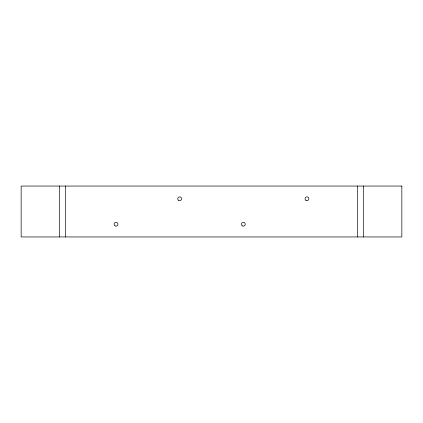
<?xml version="1.0" encoding="UTF-8"?>
<svg xmlns="http://www.w3.org/2000/svg" width="423" height="423" viewBox="0 0 423 423"><rect width="100%" height="100%" fill="white"/><g stroke="black" fill="none" stroke-linecap="round" stroke-linejoin="round"><path stroke-width="0.63" d="M363.447 186.046L363.447 236.954M357.424 186.046L357.424 236.954M65.576 186.046L65.576 236.954M59.553 186.046L59.553 236.954M401.85 186.046L21.15 186.046L21.15 236.954L401.85 236.954L401.85 186.046M306.009 200.423A1.909 1.909 0 0 0 308.869 198.773A1.909 1.909 0 0 0 306.009 197.118A1.909 1.909 0 0 0 306.009 200.423M242.368 225.882A1.909 1.909 0 0 0 245.229 224.227A1.909 1.909 0 0 0 242.368 222.577A1.909 1.909 0 0 0 242.368 225.882M178.723 200.423A1.909 1.909 0 0 0 181.589 198.773A1.909 1.909 0 0 0 178.723 197.118A1.909 1.909 0 0 0 178.723 200.423M115.082 225.882A1.909 1.909 0 0 0 117.948 224.227A1.909 1.909 0 0 0 115.082 222.577A1.909 1.909 0 0 0 115.082 225.882"/></g></svg>
